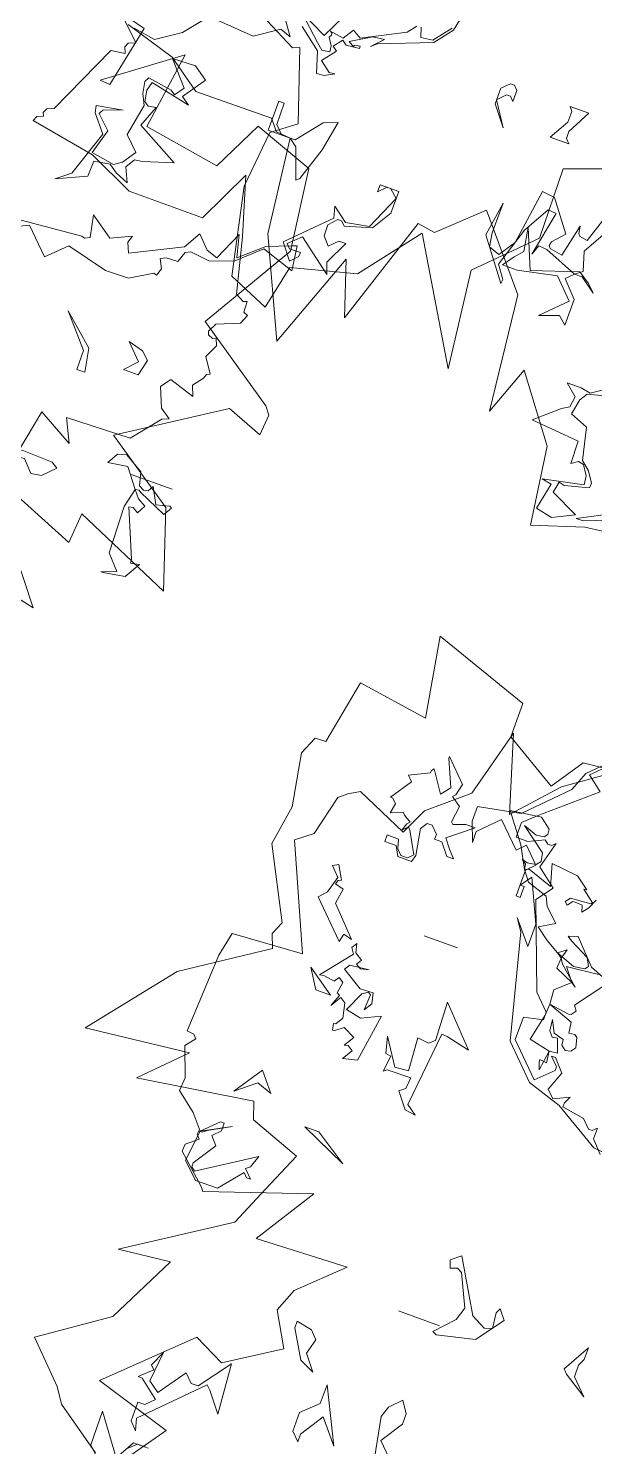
# Model space of a CAD drawing. Header units: metres. Extents: x -71 to 881, y -503 to 661.
# Drawn here: x 126.02 to 128.91, y 186.19 to 193.41 of the extents above; entities that cross this region are included whole.
import ezdxf

# ---------------------------------------------------------------- set-up
doc = ezdxf.new("R2010")
doc.units = ezdxf.units.M
doc.layers.add('ARBRE', color=100, linetype='Continuous', lineweight=13, true_color=0x00ff3f)

# ---------------------------------------------------------------- blocks, each defined once
blk = doc.blocks.new('WMF2', base_point=(0, 0.01))
at = {"color": 251, "lineweight": 0, "true_color": 0x636466}
for points in [[(175.85, -184.22), (183.13, -179.1), (188.97, -172.64), (192.5, -184.13), (195.26, -173.72), (200.97, -168.92), (202.85, -164.87), (210.8, -168.41), (212.43, -167.44), (213.62, -166.42), (215.13, -160.27), (217.5, -158.38), (210.72, -142.97), (221.5, -142.28), (222.26, -138.6), (222.84, -126.51), (221.75, -126.41), (221.24, -125.83), (222.46, -124.38), (220.76, -119.93), (220.93, -117.85), (217.92, -115.52), (216.01, -113.25), (211.75, -115.52), (215.09, -113.71), (215.69, -113.21), (216.23, -113.25), (216.29, -112.71), (215.78, -112.1), (217.44, -110.7), (217.53, -109.6), (213.13, -105.6), (212.64, -105.02), (197.13, -110.25), (202.88, -101.16), (188.84, -101.73), (195.03, -95.86), (196.4, -92.3), (193.55, -87.25), (201.48, -82.18), (206.17, -84.52), (217.5, -73.62), (205.76, -70.03), (212.07, -61.12)], [(202.84, -51.25), (195.1, -48.95), (190.12, -45.33), (178.29, -45.44), (176.89, -43.78), (174.7, -43.59), (173.01, -29.2), (166.39, -14.78), (160.89, -29.58), (158.19, -21.39), (152.68, -38.14), (149.95, -37.75), (143.85, -43.43), (139.57, -38.33), (135.29, -33.25), (133.39, -15.7), (130.63, -23.1), (123.64, -13.73), (121.99, -1.9), (114.39, -4.34), (111.72, -4.67)], [(40.14, -89.34), (24.4, -82.93), (24.01, -87.6), (8.81, -80.93), (12.69, -92.64), (23.58, -100.08), (8.83, -109.56), (3.27, -107.44), (3.01, -110.61), (3.9, -111.79), (16.57, -120.44), (8.22, -134.47), (9.81, -146.85), (18.98, -150.2), (22.71, -142.59), (34.39, -144.58), (32.65, -156.43), (43.16, -148.65), (41.63, -148.52), (39.67, -158.01), (44.92, -159.4)], [(122.03, -4.59), (121.2, -8.62), (122.72, -8.94), (116.58, -10.22), (116.74, -11.56), (117.68, -13), (118.53, -13.17), (119.53, -12.5), (119.62, -15.95), (127.05, -16.59), (123.52, -19.64), (122.5, -20.31), (122.25, -21.93), (124.05, -23.52), (121.84, -23.52), (120.32, -23.2), (118.31, -24.55)], [(117.23, -23.8), (120.73, -22.94), (121.42, -21.76), (121.9, -19.39), (119.14, -18.3), (118.02, -13.51), (116.67, -12.35), (115.65, -10.82), (115.72, -10.05), (119.34, -9.11), (120.19, -9.29), (120.53, -7.61), (116.29, -5.59), (119.5, -4.04), (122.03, -4.59), (122.03, -4.59)], [(100.3, -13.3), (97.37, -13.9), (96.16, -13.9), (102.61, -9.16), (103.21, -9.75), (114.9, -5.14), (116, -5.14), (100.3, -13.3), (100.3, -13.3)], [(177.55, -183.87), (181.35, -183.49), (184.59, -178.67), (192.69, -183.49), (192.69, -188.7), (207.51, -193.95), (205.44, -181.84), (216.23, -183.49), (218.11, -173.58), (219.76, -173.52), (220.92, -170.8), (219.49, -162.84), (220.49, -156.77), (215.08, -146.26), (215.94, -144.26), (215.12, -142.21), (227.2, -134.24), (237.13, -121.84), (221.43, -123.58), (227.53, -117.47), (210.08, -120.09), (209.21, -117.47), (201.41, -114.58), (204.04, -108.47), (206.64, -102.36), (221.47, -92.77), (213.62, -93.64), (218.84, -83.17), (228.67, -76.4), (223.08, -70.7), (221.59, -68.47), (214.46, -63.39)], [(187.58, -60.7), (178.92, -56.25), (177.9, -56.66), (174.32, -45.95), (177.81, -43.34), (178.67, -34.61), (175.87, -21.54), (169.72, -18.91), (168.26, -25.61), (158.55, -28.14), (151.66, -37.02), (141.23, -19.49), (142.97, -34.33), (135.13, -42.17), (135.3, -53.01), (129.01, -55.27)], [(33.51, -73.76), (26.05, -72.12), (37.25, -86.3)], [(35.99, -92.94), (34.69, -99.75), (29.28, -96.73), (30.97, -100.19), (21.09, -100.49), (17.67, -104.7), (16.66, -105.12), (18.28, -106.23), (19.48, -109.18), (18.41, -110.67), (14.49, -109.41), (15.1, -110.95), (13.93, -112.47), (13.73, -113.15), (13.23, -113.37), (14.72, -115.61), (13.76, -117.64), (14.16, -118.66), (14.68, -118.45), (15.39, -118.76), (15.6, -119.27), (14.94, -120.61), (11.56, -121.96), (10.97, -123.39), (11.67, -123.68), (11.74, -125.32), (12.27, -125.11), (13.58, -125.77), (15.6, -134.05), (18.21, -142.77), (22.11, -134.68), (33.61, -134.71), (40.51, -137.9), (50.45, -139.73), (50.16, -140.44), (49.24, -140.81), (49.44, -141.32), (49.15, -142.04), (48.13, -142.44), (43.19, -153.31), (41.06, -153.59), (41.43, -154.51), (41.13, -155.22), (40.11, -155.63), (43.05, -158.46)], [(169.87, -28.84), (169.25, -28.23), (167.56, -28.23), (167.56, -27.6), (168.66, -26.5), (170.48, -28.84), (164.64, -34.67), (165.12, -36.39), (162.8, -34.67), (159.28, -35.28), (156.97, -40.52), (158.19, -41.62), (158.8, -41.62), (159.88, -40.52), (159.88, -41.62), (156.97, -41.62), (156.97, -38.21), (158.8, -35.28), (162.8, -34.07), (163.41, -34.67), (164.03, -34.67), (165.12, -33.45), (165.12, -31.75), (164.03, -30.53), (162.8, -31.75), (161.71, -31.75), (163.41, -28.23), (162.8, -26.5), (168.04, -30.53), (169.87, -28.84), (169.87, -28.84)], [(127.86, -39.54), (126.03, -38.33), (124.94, -37.24), (127.24, -38.94), (128.46, -38.94), (129.55, -37.85), (127.24, -35.41), (127.24, -31.39), (128.46, -32.48), (131.38, -31.39), (127.86, -34.91), (130.76, -37.85), (136.62, -36.62), (138.93, -36.62), (137.71, -38.33), (136.62, -39.54), (137.23, -43.08), (134.79, -37.24), (127.86, -39.54), (127.86, -39.54)], [(123.77, -50.57), (128.28, -42.59), (127.38, -39.75), (128.46, -38.94), (133.52, -40.99), (134.82, -41.11), (135.39, -39.6), (134.06, -46.44), (135.36, -46.55), (137.61, -42.55), (139.52, -36.52), (138.12, -34.62), (138.22, -33.95), (142.72, -39.97), (141.89, -45.21), (141.95, -40.55), (141.61, -38.48), (139.96, -37.89), (138.27, -40.36), (137.04, -48.82), (135.07, -48.6), (131.68, -44.07), (133.27, -42.27), (133.42, -41.67), (133.14, -41.28), (131.16, -40.93), (130.09, -45.87), (129.9, -44.79), (129.67, -44.48), (128.38, -44.23), (126.63, -49.66)], [(174.7, -43.59), (178.13, -43.59), (178.13, -48.16), (177.26, -48.16), (177.26, -44.83), (176.02, -43.59), (173.91, -43.59), (170.9, -47.37), (168.8, -48.16), (169.68, -43.59), (171.36, -38.49), (171.81, -38.05), (173.47, -42.7), (174.7, -43.59), (174.7, -43.59)], [(214.27, -63.08), (215.5, -64.29), (215.56, -69.52), (211.34, -63.72), (209.67, -66.67), (207.37, -66.7)], [(207.85, -66.7), (209.07, -66.69), (210.27, -65.56)], [(173.36, -63.08), (175.14, -59.53), (179.8, -61.8)], [(181.48, -60.07), (179.75, -57.65), (181.46, -58.23), (184.95, -55.88), (192.02, -56.41), (194.9, -52.85), (198.42, -50.48), (201.82, -51.06)], [(156.89, -69.51), (157.43, -66.75), (159.56, -64.03), (167.3, -61.05), (168.14, -60.32), (166.54, -62.02), (168.32, -61.8), (171.36, -59.94), (170.42, -59.42), (170.47, -59.72), (169.59, -59.84), (169.56, -59.52), (171.59, -59.29), (172.31, -59.83), (173.34, -58.5), (172.64, -57.96), (174.22, -55.94), (172.57, -54.64), (171.71, -54.74), (173.12, -54.01), (174.29, -53.87), (175.3, -57.08), (178.61, -59.71)], [(179.42, -61.68), (175.68, -58.22), (174.72, -57.4), (173.53, -57.53), (173.65, -58.47), (174.34, -59.58), (174.13, -59.93), (174.18, -60.23), (174.45, -60.45), (172.34, -60.13), (171.33, -61.75), (169.98, -60.98), (163.78, -64.16), (162.73, -65.48)], [(162.11, -65.55), (161.63, -64.1), (159.84, -64.31), (157.76, -66.95)], [(147.98, -61.05), (146.87, -62.15), (146.26, -62.15), (145.66, -61.53), (145.66, -59.83), (146.26, -60.44), (146.87, -60.44), (147.98, -59.23), (145.66, -55.68), (147.98, -58.61), (147.98, -61.05), (147.98, -61.05)], [(136.37, -58.45), (136.37, -57.37), (135.76, -56.76), (138.68, -56.76), (136.98, -59.69), (136.98, -61.39), (137.47, -62), (134.54, -62), (136.37, -58.45), (136.37, -58.45)], [(175.5, -76.59), (176.66, -82.74), (176.09, -84.36), (174.47, -86.09), (173.31, -84.36), (173.31, -82.74), (175.5, -79.36), (168.32, -72.18)], [(211.1, -72.56), (210.01, -72.56), (208.8, -73.77), (211.73, -76.09), (212.35, -76.09), (210.51, -77.8), (211.1, -78.4), (210.01, -80.71), (210.51, -76.09), (208.8, -74.88), (205.88, -79.01), (204.66, -77.8), (203.56, -77.8), (200.04, -82.55), (199.42, -74.88), (201.73, -77.8), (202.34, -78.4), (210.51, -70.25), (210.01, -68.43), (211.1, -69.64), (211.1, -72.56), (211.1, -72.56)], [(184.65, -79.77), (186.95, -76.25), (186.95, -75.04), (188.18, -76.25), (188.18, -79.17), (185.74, -81.48), (185.74, -84.42), (181.72, -76.25), (184.65, -79.77), (184.65, -79.77)], [(18.5, -90.74), (17.84, -93.61), (20.02, -96.45), (22.98, -96.02), (22.05, -97.63), (20.72, -98), (17.93, -96.37), (17.41, -94.37), (16.65, -93.94), (15.97, -94.11), (15.49, -94.96), (14.21, -92.52), (12.21, -93.06), (11.86, -92.86), (12.6, -91.6), (16.89, -93.51), (17.23, -93.72), (17.84, -93.61), (16.91, -92.52), (15.64, -91.79), (16.37, -90.52), (17.22, -91.02), (17.83, -90.91), (14.87, -83.79), (14.78, -83.17), (13.49, -83.45), (14.87, -81.07), (17.86, -80.56), (18.47, -80.47), (16.28, -81.33), (18.28, -83.52), (18.5, -90.74), (18.5, -90.74)], [(193.06, -90.68), (193.06, -91.77), (190.63, -91.29), (189.54, -90.08), (190.15, -87.76), (188.32, -85.45), (190.63, -86.53), (193.06, -90.68), (193.06, -90.68)], [(30.71, -93.26), (29.79, -92.67), (31.51, -90.88), (33.12, -90.61), (34.74, -92.37), (37.69, -92.07), (35.5, -93.43), (30.71, -93.26), (30.71, -93.26)], [(12.72, -95.5), (19.16, -95.5), (12.72, -95.5), (12.72, -95.5)], [(151.83, -99.7), (151.83, -97.88), (149.53, -95.56), (153.05, -97.88), (153.66, -98.49), (151.35, -102.62), (151.35, -100.8), (151.83, -99.7), (151.83, -99.7)], [(173.74, -97.12), (171.08, -99.94), (170.47, -101.94), (172.73, -106.71), (173.49, -107.11), (174.53, -106.76), (174.92, -107.91), (173.5, -109.02), (168.96, -101.3), (166.77, -100.11), (165.62, -100.49), (165.9, -102.84), (165.52, -103.6), (164.39, -102.19), (167.39, -98.11), (173.12, -96.81), (173.74, -97.12), (173.74, -97.12)], [(173.09, -98.24), (179.55, -98.24), (173.09, -98.24), (173.09, -98.24)], [(216.62, -108.51), (216.01, -113.25), (213.7, -115.58), (213.1, -115.58), (213.1, -114.35), (214.19, -113.25), (213.1, -112.03), (215.41, -108.51), (215.41, -107.9), (214.8, -107.41), (206.64, -112.66), (207.25, -110.82), (207.86, -110.33), (206.64, -109.11), (207.25, -109.11), (207.86, -109.72), (210.77, -106.2), (214.19, -106.2), (216.62, -108.51), (216.62, -108.51)], [(31.94, -110.31), (36.07, -115.05), (31.32, -110.9), (30.71, -107.38), (31.94, -107.38), (31.94, -110.31), (31.94, -110.31)], [(23.77, -111.52), (26.08, -113.84), (23.77, -113.24), (22.56, -112.13), (23.16, -109.69), (25.47, -109.69), (23.77, -111.52), (23.77, -111.52)], [(194.63, -115.87), (201.7, -119.08), (199.51, -119.1), (194.63, -115.87), (194.63, -115.87)], [(48.11, -125.21), (37.91, -126.12), (37.44, -125.97), (36.67, -126.35), (37.35, -129.67), (33.92, -127.23), (30.88, -128.65), (31.23, -127.59), (30.59, -126.09), (23.17, -129.77), (21.67, -132.34), (19.86, -130.44), (18.12, -129.86), (16.15, -134.19), (15.36, -130.85), (11.87, -133.9), (8.32, -135.28), (7.59, -135.54), (7.07, -131.77), (12.02, -133.45), (15.55, -130.27), (19.06, -129.03), (22.02, -129.38), (22.79, -129), (23.33, -127.38), (25.15, -127.33), (25.92, -126.95), (25.23, -125.56), (25.63, -124.43), (26.08, -124.57), (29.34, -122.59), (32.94, -122.53), (39.22, -124.13), (42.07, -121.37), (45.72, -125.04), (47.88, -123.97)], [(208.1, -122), (210.46, -122.83), (213.34, -120.5), (210.43, -124.86), (208.1, -122), (208.1, -122)], [(190.5, -128.76), (189.64, -129.45), (189.46, -131.17), (193.19, -131.13), (193.65, -130.73), (193.32, -133.22), (194.17, -133.3), (194.78, -135.8), (192.24, -131.89), (190.15, -132.02), (190.49, -137.07), (188.78, -136.9), (187.93, -137.58), (188.18, -143.5), (182.86, -137.92), (186.5, -138.74), (187.36, -138.82), (188.57, -127.35), (187.03, -126.24), (188.66, -126.48), (190.5, -128.76), (190.5, -128.76)], [(167.53, -134.78), (172.77, -136.49), (177.52, -141.23), (181.55, -156.93), (182.76, -158.76), (179.84, -155.24), (179.84, -158.76), (182.76, -165.09), (183.97, -163.4), (183.36, -163.4), (183.36, -161.69), (183.97, -161.69), (183.97, -165.71), (182.76, -166.93), (185.07, -169.24), (186.28, -168.03), (189.83, -171.55), (192.73, -168.64), (192.73, -166.93), (193.83, -169.85), (193.83, -172.16), (187.38, -173.37), (181.55, -179.23), (180.45, -182.15), (178.13, -184.47)], [(177.52, -184.47), (179.84, -182.15), (177.52, -180.32), (185.07, -173.85), (186.89, -172.16), (186.89, -169.85), (185.07, -169.85), (182.76, -170.95), (182.15, -170.45), (181.55, -170.45), (181.05, -170.95), (182.15, -166.93), (179.21, -164.61), (181.05, -162.17), (176.31, -149.38), (174, -147.07), (174, -145.86), (176.91, -145.25), (176.91, -141.71), (172.29, -137.1), (169.85, -139.41), (169.85, -140.01), (171.07, -141.23), (170.45, -141.23), (168.76, -139.41), (169.85, -136.49), (168.76, -135.38), (166.44, -136.49), (166.93, -135.38), (166.93, -134.78), (163.52, -134.17), (162.29, -132.95), (161.69, -132.95), (161.08, -133.55), (161.08, -131.86), (159.38, -130.03)], [(154.74, -130.03), (160.6, -130.65), (167.53, -134.78), (167.53, -134.78)], [(198.96, -132.02), (199.76, -132.54), (200.36, -132.4), (199.38, -133.95), (201.26, -134.85), (202.39, -133.98), (202.72, -133.9), (202.93, -134.84), (202.59, -134.91), (201.88, -136.06), (202.37, -138.31), (203.19, -138.84), (204.17, -137.22), (203.51, -139.04), (203.93, -139.29), (203.69, -141.03), (204.43, -141.55), (204.96, -140.74), (206.69, -141.04), (207.29, -140.91), (203.63, -145.45), (204.17, -146.3), (203.66, -147.12), (203.34, -145.79), (202.2, -145.06), (202.72, -144.26), (201.92, -143.8), (200.66, -144.08), (203.6, -143.77), (204.12, -142.96), (200.96, -141), (198.96, -141.1), (198.59, -139.51), (199.36, -138.28), (199.2, -140.69), (199.61, -140.96), (200.47, -140.41), (201.83, -137.47), (199.42, -136.95), (196.65, -138.27), (197.74, -130.97), (199.93, -130.47), (198.96, -132.02), (198.96, -132.02)], [(28.56, -153.92), (30.94, -150.53), (29.67, -149.64), (35.82, -150.93), (36.23, -149.61), (35.92, -147.95), (35.22, -147.45), (34.02, -147.66), (35.31, -144.47), (28.78, -140.9), (33.22, -139.51), (34.42, -139.31), (35.29, -137.92), (34.3, -135.76), (36.32, -136.63), (37.59, -137.52), (39.98, -137.11), (40.07, -134.73), (44.54, -132.73), (42.46, -134.33), (40.08, -141.29), (42.26, -143.89), (42.45, -144.97), (38.49, -145.64), (41.28, -144.68), (41.66, -143.99), (39.59, -141.99), (40.67, -138.22), (37.1, -137.61), (35.99, -138.41), (34.61, -140.39), (36.71, -142.49), (35.82, -147.35), (36.59, -148.94), (36.91, -150.74), (36.53, -151.43), (32.84, -150.83), (32.14, -150.33), (31.15, -151.75), (34.23, -155.28), (30.66, -155.41), (28.56, -153.92), (28.56, -153.92)], [(172.09, -138.69), (172.45, -139.76), (172.53, -140.18), (171.42, -140.08), (171.62, -141.79), (170.39, -141.96), (171.14, -144.02), (171.94, -143.9), (172.54, -144.66), (172.74, -146.37), (171.85, -144.55), (170.26, -144.14), (170.19, -143.29), (169.43, -142.72), (168.61, -142.9), (168.09, -143.61), (168.48, -145.07), (168.92, -145.41), (169.79, -145.28), (170.04, -146.94), (173.91, -148.36), (170.8, -147.91), (170.41, -148.01), (169.9, -148.71), (170.41, -149.48), (167.33, -153.6)], [(168.63, -154.89), (173.09, -154.46), (173.45, -154.42), (171.93, -152.49), (171.21, -151.97), (174.13, -154.55), (174.64, -155.32), (175.4, -155.88), (172.47, -154.78), (170.8, -155.02), (170.42, -155.53), (171.04, -156.68), (174.04, -158.22), (174.74, -158.74), (173.33, -159.18), (169.98, -155.59), (167.94, -154.77)], [(172.66, -165.09), (173.31, -163.69), (174.06, -162.7), (174.38, -163.72), (175.5, -163.78), (175.85, -163.73), (176.42, -162.98), (176.92, -163.36), (176.35, -164.1), (173.23, -164.33), (173.04, -164.58), (174.93, -166.01), (174.5, -166.07), (176.45, -167.55), (180.59, -167.98), (179.68, -164.7), (183.52, -166.03), (184.12, -165.76), (184.28, -166.58), (184.98, -167.12), (184.09, -166.85), (182.78, -167.03), (182.25, -167.74), (182.48, -169.01), (186.32, -171.88), (184.25, -171.11), (183.02, -171.28), (182.66, -171.8), (182.73, -172.63), (184.43, -173.9), (189.08, -173.24), (185.87, -169.02), (184.12, -165.76), (182.95, -164.22), (179.83, -163.17), (179.13, -161.78), (177.11, -159.84), (179.39, -158.51), (177.45, -157.05), (175.4, -155.88), (174.19, -156.77), (174.64, -155.32), (174.73, -153.72), (171.93, -152.49), (174.04, -150.58), (173.91, -148.36), (173.97, -146.62), (174.86, -142.5), (171.62, -141.79), (172.09, -138.69), (172.09, -138.69)], [(208.87, -141.57), (204.74, -138.66), (207.06, -138.66), (208.87, -141.57), (208.87, -141.57)], [(208.96, -155.15), (209.4, -154.92), (209.63, -154.33), (208.3, -153.97), (208.67, -151.63), (204.64, -147.41), (205.96, -147.79), (206.24, -146.5), (211.37, -151.69), (210.33, -152.81), (209.63, -155.34), (210.96, -156.71), (210.11, -157.18), (208.96, -155.15), (208.96, -155.15)], [(189.52, -151.57), (194.75, -151.57), (189.52, -151.57), (189.52, -151.57)], [(203.13, -162.67), (204.93, -162.67), (204.93, -163.71), (203.13, -163.71), (202.75, -162.29), (202.01, -161.54), (200.96, -161.54), (200.21, -162.29), (202.01, -165.5), (202.37, -165.88), (203.13, -165.12), (202.75, -166.25), (202.37, -166.64), (203.5, -167.31), (203.82, -167.68), (205.6, -166.93), (205.31, -168.42), (205.98, -169.09), (206.34, -169.09), (204.18, -172.31), (204.93, -173.05), (202.01, -174.48), (202.01, -174.86), (201.7, -175.24), (199.54, -172.01), (198.43, -173.43), (200.21, -177.4), (200.21, -177.69), (197, -174.48), (197.38, -172.69), (197.76, -172.31), (196.33, -171.27), (196.63, -168.73), (196.33, -168.42), (194.53, -169.09), (193.04, -169.09), (196.63, -166.25), (195.57, -164.83), (194.53, -163.71), (195.57, -163.71), (197, -165.5), (198.12, -165.5), (198.12, -166.25), (199.17, -167.31), (199.92, -167.31), (200.59, -166.25), (199.92, -162.29), (200.21, -161.25), (202.37, -161.25), (203.13, -162.67), (203.13, -162.67)]]:
    blk.add_lwpolyline(points, dxfattribs=at)

msp = doc.modelspace()

# ---------------------------------------------------------------- block references
at = {"layer": 'ARBRE', "color": 251, "lineweight": 5, "true_color": 0x636466, "xscale": 0.03451886634015593, "yscale": 0.03451886634015593, "zscale": 0.03451886634015593, "rotation": 160.1685466476646}
for p in [(132.5184, 189.3852), (126.0504, 187.8087), (132.5865, 181.5837)]:
    msp.add_blockref('WMF2', p, dxfattribs=at)

doc.saveas('drawing.dxf')
